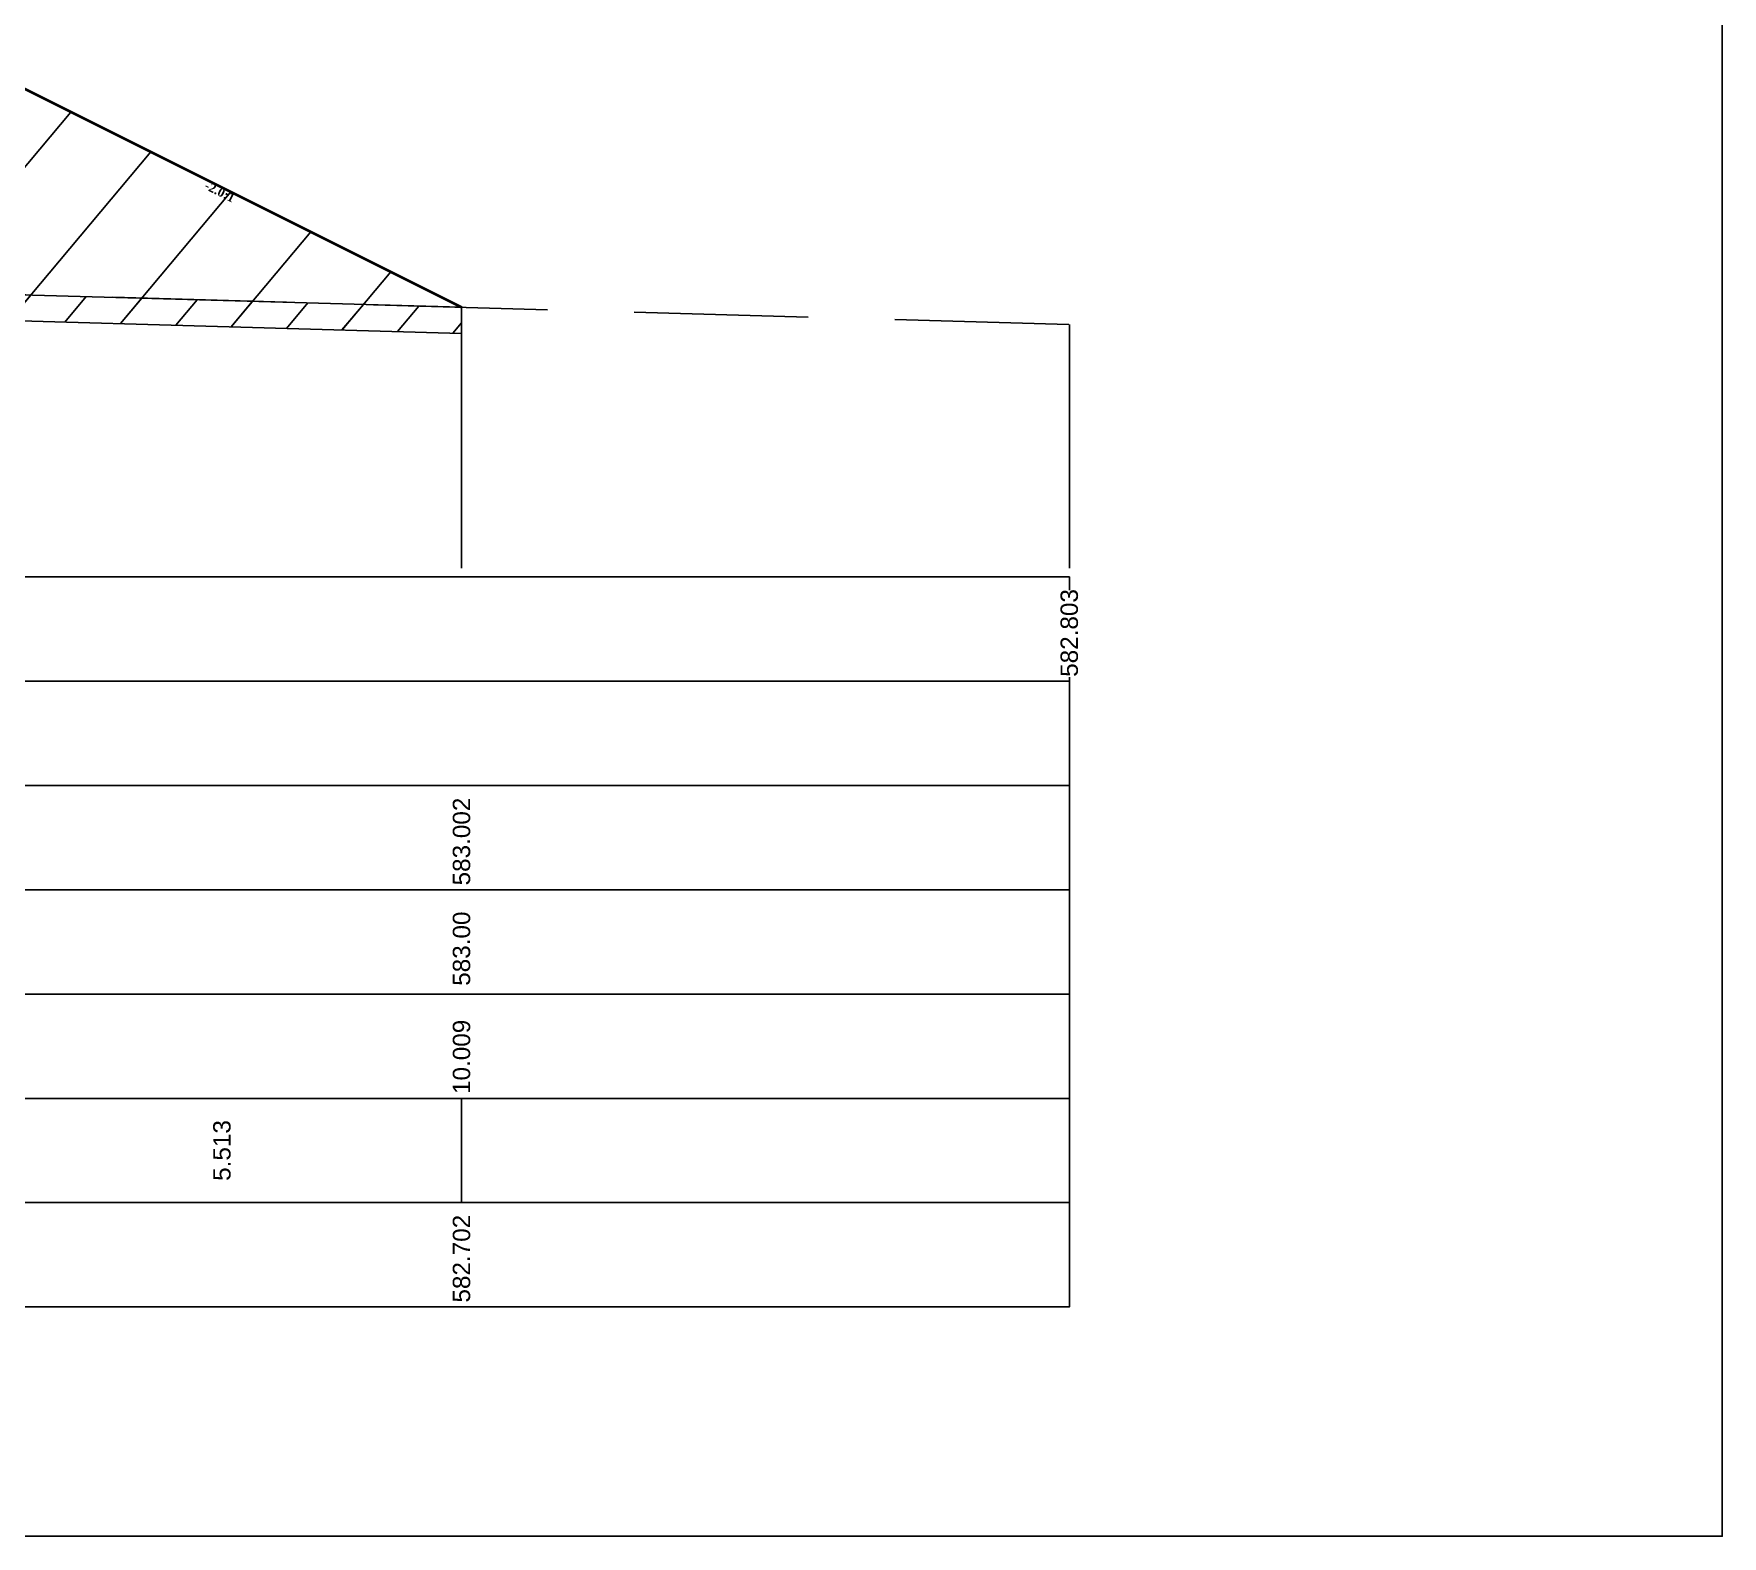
# Model space of a CAD drawing. Header units: millimetres. Extents: x 2762 to 3076, y 916 to 3305.
# Drawn here: x 2979.79 to 2999.21, y 2667.65 to 2684.93 of the extents above; entities that cross this region are included whole.
import ezdxf

# ---------------------------------------------------------------- set-up
doc = ezdxf.new("R2010")
doc.units = ezdxf.units.MM
doc.header["$LTSCALE"] = 2
doc.linetypes.add('CACHE', pattern=[9.525, 6.35, -3.175])
doc.linetypes.add('DASHED', pattern=[0.75, 0.5, -0.25])
doc.layers.add('C-ROAD-CORR', color=5, linetype='Continuous')
doc.layers.add('C-ROAD-SCTN', color=7, linetype='Continuous')
doc.styles.add('C3D_Etiquette', font='romans.shx')
doc.styles.add('C3D_Profil_Travers', font='romans.shx')

msp = doc.modelspace()

# ---------------------------------------------------------------- hatches: boundary and pattern name
at = {"linetype": 'Continuous', "lineweight": -3}
h = msp.add_hatch(dxfattribs=at)
h.set_pattern_fill('_U', color=3, angle=50, style=0, pattern_type=0)
h.set_pattern_definition([(50, (2962.7276, 2681.8539), (-0.766044, 0.642788), [])])
h.paths.add_polyline_path([(2962.728, 2681.854), (2962.957, 2682.083), (2964.457, 2682.143), (2968.808, 2684.319), (2976.805, 2684.638), (2979.201, 2684.543), (2984.714, 2681.786), (2984.714, 2681.486), (2974.556, 2681.776), (2974.383, 2681.78), (2974.33, 2681.78), (2974.275, 2681.78)])
h.paths.add_polyline_path([(2961.139, 2681.864), (2961.139, 2682.164), (2961.157, 2682.095), (2961.457, 2682.083), (2961.679, 2681.861)])
h = msp.add_hatch(dxfattribs=at)
h.set_pattern_fill('_U', color=150, scale=0.5, angle=50, style=0, pattern_type=0)
h.set_pattern_definition([(50, (2962.7276, 2681.85394), (-0.383022, 0.321394), [])])
h.paths.add_polyline_path([(2962.728, 2681.854), (2962.957, 2682.083), (2964.457, 2682.143), (2974.275, 2682.08), (2974.383, 2682.08), (2974.556, 2682.076), (2984.714, 2681.786), (2984.714, 2681.486), (2974.556, 2681.776), (2974.383, 2681.78), (2974.33, 2681.78), (2974.275, 2681.78)])
h.paths.add_polyline_path([(2961.139, 2682.164), (2964.457, 2682.143), (2962.957, 2682.083), (2962.728, 2681.854), (2961.679, 2681.861), (2961.457, 2682.083), (2961.157, 2682.095)])
h.paths.add_polyline_path([(2961.139, 2681.864), (2961.139, 2682.164), (2961.157, 2682.095), (2961.457, 2682.083), (2961.679, 2681.861)])

# ---------------------------------------------------------------- linework, layer by layer
at = {"color": 253, "linetype": 'Continuous', "lineweight": -3}
for p, q in [((2979.201, 2684.543), (2984.714, 2681.786)), ((2974.556, 2682.076), (2984.714, 2681.786)), ((2984.714, 2681.486), (2974.556, 2681.776)), ((2984.714, 2681.486), (2974.556, 2681.776)), ((2984.714, 2681.786), (2984.714, 2681.486)), ((2984.714, 2681.786), (2984.714, 2681.486))]:
    msp.add_line(p, q, dxfattribs=at)
at = {"color": 105, "linetype": 'DASHED', "lineweight": -3, "ltscale": 2}
msp.add_line((2974.705, 2682.072), (2991.705, 2681.587), dxfattribs=at)
at = {"color": 6, "linetype": 'Continuous', "lineweight": -3}
msp.add_line((2974.705, 2681.772), (2984.714, 2681.486), dxfattribs=at)
at = {"color": 8, "linetype": 'CACHE', "lineweight": -3}
msp.add_line((2984.714, 2678.784), (2984.714, 2681.786), dxfattribs=at)
at = {"color": 98, "linetype": 'CACHE', "lineweight": -3}
msp.add_line((2991.705, 2681.587), (2991.705, 2678.784), dxfattribs=at)
at = {"color": 7, "linetype": 'Continuous', "lineweight": -3}
for p, q in [((2957.704, 2678.684), (2991.706, 2678.684)), ((2984.714, 2671.484), (2984.714, 2672.684))]:
    msp.add_line(p, q, dxfattribs=at)
for points in [[(2957.704, 2677.484), (2991.706, 2677.484), (2991.706, 2678.684), (2957.704, 2678.684)], [(2957.704, 2676.284), (2991.706, 2676.284), (2991.706, 2677.484), (2957.704, 2677.484)], [(2957.704, 2675.084), (2991.706, 2675.084), (2991.706, 2676.284), (2957.704, 2676.284)], [(2957.704, 2673.884), (2991.706, 2673.884), (2991.706, 2675.084), (2957.704, 2675.084)], [(2957.704, 2672.684), (2991.706, 2672.684), (2991.706, 2673.884), (2957.704, 2673.884)], [(2957.704, 2671.484), (2991.706, 2671.484), (2991.706, 2672.684), (2957.704, 2672.684)], [(2957.704, 2670.284), (2991.706, 2670.284), (2991.706, 2671.484), (2957.704, 2671.484)]]:
    msp.add_3dface(points, dxfattribs=at)
at = {"layer": 'C-ROAD-CORR', "color": 1, "linetype": 'Continuous', "lineweight": 40}
msp.add_line((2979.201, 2684.543), (2984.714, 2681.786), dxfattribs=at)
at = {"layer": 'C-ROAD-SCTN', "color": 154, "linetype": 'Continuous', "lineweight": -3}
msp.add_line((2979.201, 2684.543), (2984.714, 2681.786), dxfattribs=at)
at = {"layer": 'C-ROAD-SCTN', "color": 1, "linetype": 'Continuous', "lineweight": -3}
msp.add_line((2979.201, 2684.543), (2984.714, 2681.786), dxfattribs=at)

# ---------------------------------------------------------------- texts
at = {"color": 7, "linetype": 'Continuous', "lineweight": -3, "insert": (2981.956, 2683.161), "char_height": 0.1, "width": 0.34598, "attachment_point": 2, "rotation": 333.4349, "style": 'C3D_Etiquette'}
msp.add_mtext('{\\fTimes New Roman|b1|i0|c0|p18;-2.0:1}', dxfattribs=at)
at = {"color": 7, "linetype": 'Continuous', "lineweight": -3, "char_height": 0.2, "rotation": 90, "style": 'C3D_Profil_Travers'}
for s, insert, attachment_point in [('{\\fArial|b0|i0|c0|p34;583.00}', (2984.714, 2673.979), 4), ('{\\fArial|b0|i0|c0|p34;5.513}', (2981.958, 2672.084), 5)]:
    msp.add_mtext(s, dxfattribs=dict(at, insert=insert, attachment_point=attachment_point))

# ---------------------------------------------------------------- next in the draw order: texts
at = {"color": 7, "linetype": 'Continuous', "lineweight": -3, "char_height": 0.2, "attachment_point": 4, "rotation": 90, "style": 'C3D_Profil_Travers', "bg_fill": 3, "box_fill_scale": 1.000375, "bg_fill_color": 256, "bg_fill_true_color": 13158600, "bg_fill_transparency": 0}
for s, insert, width in [('{\\fArial|b0|i0|c0|p34;582.803}', (2991.705, 2677.534), 0.99553), ('{\\fArial|b0|i0|c0|p34;583.002}', (2984.714, 2675.134), 0.99347), ('{\\fArial|b0|i0|c0|p34;\\C256;10.009}', (2984.714, 2672.734), 0.81999), ('{\\fArial|b0|i0|c0|p34;582.702}', (2984.714, 2670.334), 0.99347)]:
    msp.add_mtext(s, dxfattribs=dict(at, insert=insert, width=width))

# ---------------------------------------------------------------- next in the draw order: linework, layer by layer
msp.add_lwpolyline([(2950.215, 2697.145), (2999.215, 2697.145), (2999.215, 2667.645), (2950.215, 2667.645)], close=True)

doc.saveas('drawing.dxf')
